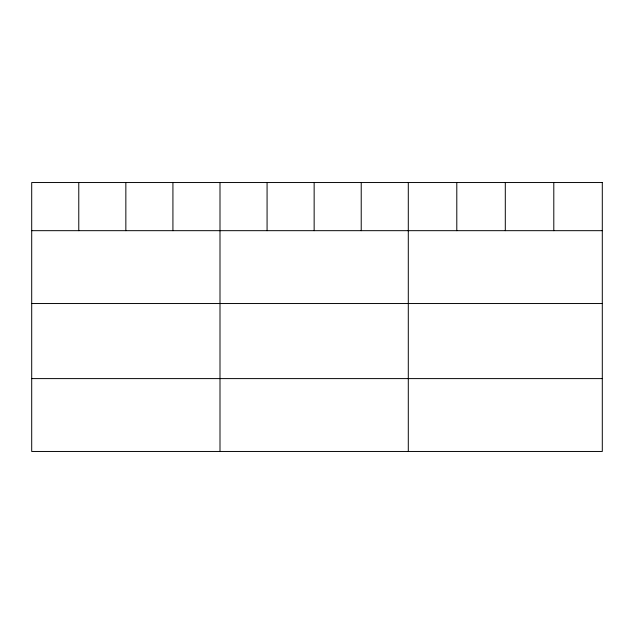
<?xml version="1.0" encoding="UTF-8"?>
<svg xmlns="http://www.w3.org/2000/svg" width="634" height="634" viewBox="0 0 634 634"><rect width="100%" height="100%" fill="white"/><g stroke="black" fill="none" stroke-linecap="round" stroke-linejoin="round"><path stroke-width="0.95" d="M31.7 230.673L602.3 230.673M31.7 303.535L602.3 303.535M31.7 378.601L602.3 378.601M553.799 182.537L553.799 230.673M505.298 182.537L505.298 230.673M456.797 182.537L456.797 230.673M408.296 182.537L408.296 451.463M361.221 182.537L361.221 230.673M314.147 182.537L314.147 230.673M267.072 182.537L267.072 230.673M219.998 182.537L219.998 451.463M172.923 182.537L172.923 230.673M125.849 182.537L125.849 230.673M78.775 182.537L78.775 230.673M602.3 182.537L31.7 182.537L31.7 451.463L602.3 451.463L602.3 182.537"/></g></svg>
